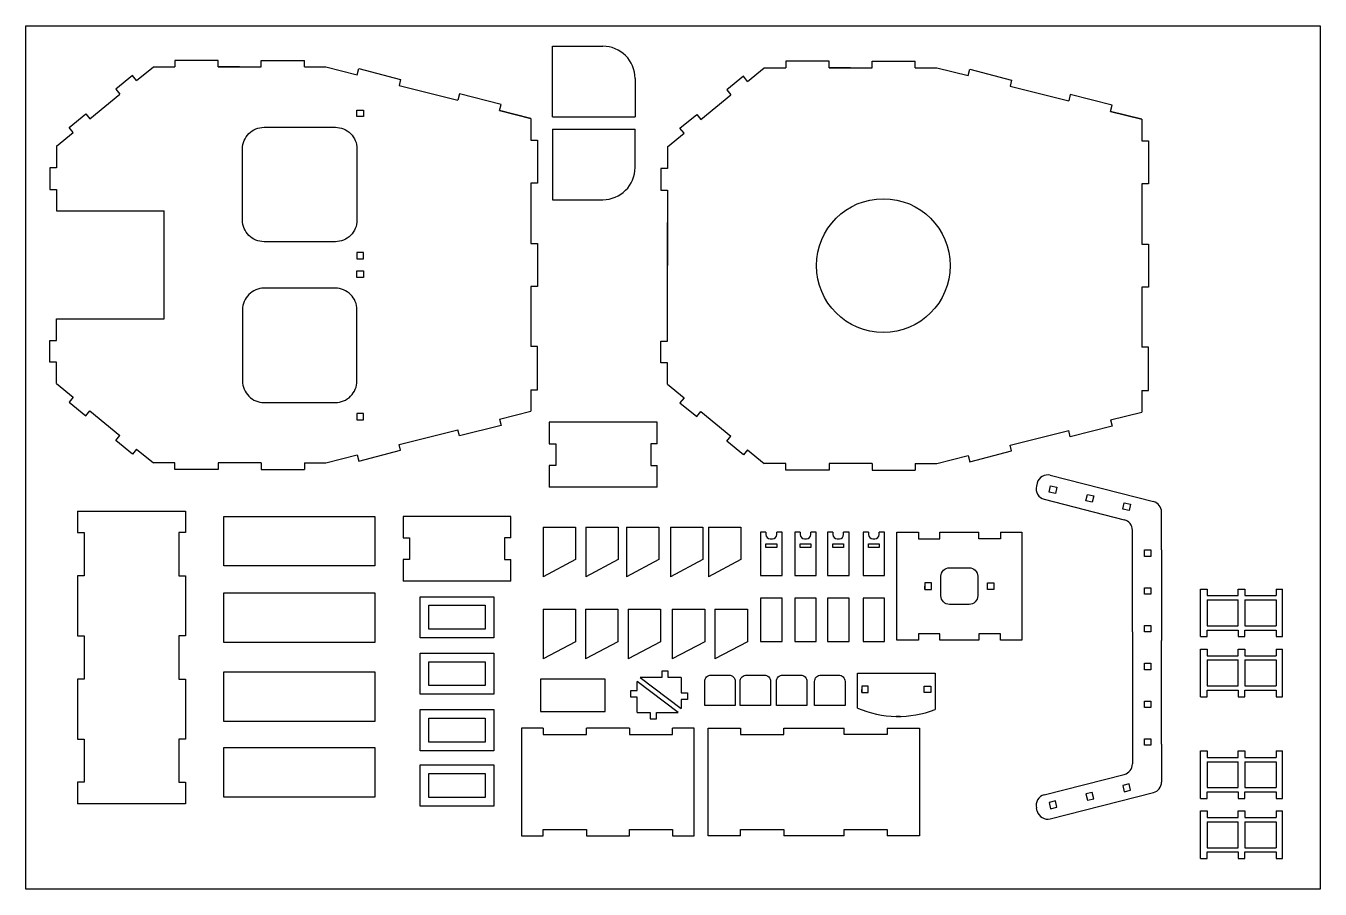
# Model space of a CAD drawing. Header units: millimetres. Extents: x 1035 to 4493, y 392 to 1491.
# Drawn here: x 1765 to 2365, y 392 to 792 of the extents above; entities that cross this region are included whole.
import ezdxf

# ---------------------------------------------------------------- set-up
doc = ezdxf.new("R2010")
doc.units = ezdxf.units.MM

msp = doc.modelspace()

# ---------------------------------------------------------------- linework, layer by layer
for p, q in [((2009.5, 750.33), (2009.5, 783.04)), ((2009.5, 783.04), (2032.75, 783.04)), ((1854.43, 776.39), (1834.43, 776.39)), ((1834.43, 776.39), (1834.43, 773.39)), ((1854.43, 773.39), (1854.43, 776.39)), ((1874.43, 773.39), (1874.43, 776.39)), ((1874.43, 776.39), (1894.43, 776.39)), ((1894.43, 773.39), (1894.43, 776.39)), ((2137.66, 776.07), (2117.66, 776.07)), ((2117.66, 776.07), (2117.66, 773.07)), ((2137.66, 773.07), (2137.66, 776.07)), ((2157.66, 773.07), (2157.66, 776.07)), ((2157.66, 776.07), (2177.66, 776.07)), ((2177.66, 773.07), (2177.66, 776.07)), ((1814.79, 769.38), (1807.05, 763.06)), ((1816.69, 767.06), (1814.79, 769.38)), ((1816.69, 767.06), (1824.43, 773.39)), ((1824.43, 773.39), (1834.43, 773.39)), ((1854.43, 773.39), (1874.43, 773.39)), ((1864.43, 773.39), (1854.43, 773.39)), ((1864.43, 773.39), (1874.43, 773.39)), ((1894.43, 773.39), (1904.43, 773.39)), ((1904.43, 773.39), (1918.98, 769.73)), ((1918.98, 769.73), (1919.71, 772.64)), ((1919.71, 772.64), (1939.06, 767.57)), ((2047.75, 768.04), (2047.75, 750.33)), ((2098.01, 769.07), (2090.27, 762.74)), ((2099.91, 766.74), (2098.01, 769.07)), ((2099.91, 766.74), (2107.66, 773.07)), ((2107.66, 773.07), (2117.66, 773.07)), ((2147.66, 773.07), (2137.66, 773.07)), ((2137.66, 773.07), (2157.66, 773.07)), ((2147.66, 773.07), (2157.66, 773.07)), ((2177.66, 773.07), (2187.66, 773.07)), ((2187.66, 773.07), (2202.2, 769.42)), ((2202.2, 769.42), (2202.93, 772.33)), ((2202.93, 772.33), (2222.28, 767.25)), ((1807.05, 763.06), (1808.95, 760.73)), ((1939.06, 767.57), (1938.38, 764.86)), ((1938.38, 764.86), (1965.56, 758.03)), ((2090.27, 762.74), (2092.17, 760.42)), ((2222.28, 767.25), (2221.6, 764.54)), ((2221.6, 764.54), (2248.78, 757.72)), ((1794.99, 749.33), (1808.95, 760.73)), ((1966.29, 760.94), (1965.56, 758.03)), ((1985.68, 756.07), (1966.29, 760.94)), ((1984.95, 753.16), (1985.68, 756.07)), ((2078.21, 749.01), (2092.17, 760.42)), ((2249.51, 760.63), (2248.78, 757.72)), ((2268.91, 755.75), (2249.51, 760.63)), ((1785.35, 745.32), (1793.09, 751.65)), ((1793.09, 751.65), (1794.99, 749.33)), ((1918.81, 750.45), (1918.81, 753.45)), ((1918.81, 753.45), (1921.81, 753.45)), ((1921.81, 750.45), (1918.81, 750.45)), ((1921.81, 753.45), (1921.81, 750.45)), ((1984.95, 753.16), (1999.5, 749.51)), ((1999.5, 749.51), (1984.95, 753.16)), ((2009.5, 750.33), (2047.75, 750.33)), ((2068.57, 745), (2076.31, 751.33)), ((2076.31, 751.33), (2078.21, 749.01)), ((2268.17, 752.84), (2268.91, 755.75)), ((2282.72, 749.19), (2268.17, 752.84)), ((2268.17, 752.84), (2282.72, 749.19)), ((1787.24, 743), (1785.35, 745.32)), ((1999.5, 749.51), (1999.5, 739.51)), ((2009.5, 744.57), (2009.5, 711.86)), ((2009.5, 744.57), (2047.75, 744.57)), ((2047.75, 726.86), (2047.75, 744.57)), ((2070.47, 742.68), (2068.57, 745)), ((2282.72, 749.19), (2282.72, 739.19)), ((1779.5, 736.67), (1787.24, 743)), ((1999.5, 739.51), (2002.5, 739.51)), ((2002.5, 739.51), (2002.5, 719.51)), ((2062.72, 736.35), (2070.47, 742.68)), ((2282.72, 739.19), (2285.72, 739.19)), ((2285.72, 739.19), (2285.72, 719.19)), ((1779.5, 736.67), (1779.5, 726.67)), ((1779.5, 736.67), (1779.5, 726.67)), ((2062.72, 736.35), (2062.72, 726.35)), ((2062.72, 736.35), (2062.72, 726.35)), ((1779.5, 726.67), (1776.5, 726.67)), ((1776.5, 726.67), (1776.5, 716.67)), ((2062.72, 726.35), (2059.72, 726.35)), ((2059.72, 726.35), (2059.72, 716.35)), ((1776.5, 716.67), (1779.5, 716.67)), ((1779.5, 716.67), (1779.5, 706.67)), ((1999.5, 719.51), (1999.5, 691.67)), ((2002.5, 719.51), (1999.5, 719.51)), ((2059.72, 716.35), (2062.72, 716.35)), ((2062.72, 716.35), (2062.72, 681.35)), ((2285.72, 719.19), (2282.72, 719.19)), ((2282.72, 719.19), (2282.72, 691.35)), ((2009.5, 711.86), (2032.75, 711.86)), ((1779.5, 706.67), (1829.5, 706.67)), ((1829.5, 656.67), (1829.5, 706.67)), ((2062.72, 681.35), (2062.72, 701.35)), ((1999.5, 691.67), (2002.5, 691.67)), ((2002.5, 691.67), (2002.5, 671.67)), ((2282.72, 691.35), (2285.72, 691.35)), ((2285.72, 691.35), (2285.72, 671.35)), ((1918.81, 687.42), (1918.81, 684.42)), ((1921.81, 687.42), (1918.81, 687.42)), ((1918.81, 684.42), (1921.81, 684.42)), ((1921.81, 684.42), (1921.81, 687.42)), ((1918.81, 675.92), (1918.81, 678.92)), ((1918.81, 678.92), (1921.81, 678.92)), ((1921.81, 678.92), (1921.81, 675.92)), ((2062.72, 646.35), (2062.72, 681.35)), ((1921.81, 675.92), (1918.81, 675.92)), ((1999.5, 671.67), (1999.5, 643.84)), ((2002.5, 671.67), (1999.5, 671.67)), ((2282.72, 671.35), (2282.72, 643.52)), ((2285.72, 671.35), (2282.72, 671.35)), ((1779.5, 646.67), (1779.5, 656.67)), ((1779.5, 656.67), (1829.5, 656.67)), ((1776.5, 636.67), (1776.5, 646.67)), ((1776.5, 646.67), (1779.5, 646.67)), ((2002.5, 643.84), (1999.5, 643.84)), ((2002.5, 623.84), (2002.5, 643.84)), ((2059.72, 636.35), (2059.72, 646.35)), ((2059.72, 646.35), (2062.72, 646.35)), ((2285.72, 643.52), (2282.72, 643.52)), ((2285.72, 623.52), (2285.72, 643.52)), ((1779.5, 636.67), (1776.5, 636.67)), ((1779.5, 626.67), (1779.5, 636.67)), ((1779.5, 626.67), (1779.5, 636.67)), ((2062.72, 636.35), (2059.72, 636.35)), ((2062.72, 626.35), (2062.72, 636.35)), ((2062.72, 626.35), (2062.72, 636.35)), ((1779.5, 626.67), (1787.24, 620.34)), ((2062.72, 626.35), (2070.47, 620.03)), ((1787.24, 620.34), (1785.35, 618.02)), ((1785.35, 618.02), (1793.09, 611.69)), ((1999.5, 623.84), (2002.5, 623.84)), ((1999.5, 623.84), (1999.5, 613.84)), ((2070.47, 620.03), (2068.57, 617.7)), ((2282.72, 623.52), (2285.72, 623.52)), ((2282.72, 623.52), (2282.72, 613.52)), ((1793.09, 611.69), (1794.99, 614.02)), ((1794.99, 614.02), (1808.95, 602.61)), ((1918.81, 612.89), (1918.81, 609.89)), ((1921.81, 612.89), (1918.81, 612.89)), ((1921.81, 609.89), (1921.81, 612.89)), ((1984.95, 610.18), (1999.5, 613.84)), ((2068.57, 617.7), (2076.31, 611.37)), ((2076.31, 611.37), (2078.21, 613.7)), ((2078.21, 613.7), (2092.17, 602.29)), ((2268.17, 609.86), (2282.72, 613.52)), ((1918.81, 609.89), (1921.81, 609.89)), ((1985.68, 607.27), (1966.29, 602.4)), ((1984.95, 610.18), (1985.68, 607.27)), ((2057.99, 608.74), (2007.99, 608.74)), ((2007.99, 608.74), (2007.99, 598.74)), ((2057.99, 598.74), (2057.99, 608.74)), ((2268.91, 606.95), (2249.51, 602.08)), ((2268.17, 609.86), (2268.91, 606.95)), ((1807.05, 600.29), (1808.95, 602.61)), ((1814.79, 593.96), (1807.05, 600.29)), ((1938.38, 598.48), (1965.56, 605.31)), ((1966.29, 602.4), (1965.56, 605.31)), ((2090.27, 599.97), (2092.17, 602.29)), ((2221.6, 598.16), (2248.78, 604.99)), ((2249.51, 602.08), (2248.78, 604.99)), ((1816.69, 596.28), (1814.79, 593.96)), ((1816.69, 596.28), (1824.43, 589.95)), ((1919.71, 590.7), (1939.06, 595.77)), ((1939.06, 595.77), (1938.38, 598.48)), ((2007.99, 598.74), (2010.99, 598.74)), ((2010.99, 598.74), (2010.99, 588.74)), ((2057.99, 598.74), (2054.99, 598.74)), ((2054.99, 598.74), (2054.99, 588.74)), ((2098.01, 593.64), (2090.27, 599.97)), ((2099.91, 595.96), (2098.01, 593.64)), ((2099.91, 595.96), (2107.66, 589.63)), ((2202.93, 590.38), (2222.28, 595.45)), ((2222.28, 595.45), (2221.6, 598.16)), ((1834.43, 589.95), (1824.43, 589.95)), ((1834.43, 586.95), (1834.43, 589.95)), ((1854.43, 589.95), (1854.43, 586.95)), ((1874.43, 589.95), (1854.43, 589.95)), ((1874.43, 589.95), (1874.43, 586.95)), ((1894.43, 589.95), (1904.43, 589.95)), ((1894.43, 589.95), (1894.43, 586.95)), ((1904.43, 589.95), (1918.98, 593.61)), ((1918.98, 593.61), (1919.71, 590.7)), ((2007.99, 588.74), (2007.99, 578.74)), ((2010.99, 588.74), (2007.99, 588.74)), ((2054.99, 588.74), (2057.99, 588.74)), ((2057.99, 578.74), (2057.99, 588.74)), ((2117.66, 589.63), (2107.66, 589.63)), ((2117.66, 586.63), (2117.66, 589.63)), ((2137.66, 589.63), (2137.66, 586.63)), ((2157.66, 589.63), (2137.66, 589.63)), ((2157.66, 589.63), (2157.66, 586.63)), ((2177.65, 589.63), (2187.66, 589.63)), ((2177.65, 589.63), (2177.65, 586.63)), ((2187.66, 589.63), (2202.2, 593.29)), ((2202.2, 593.29), (2202.93, 590.38)), ((1854.43, 586.95), (1834.43, 586.95)), ((1874.43, 586.95), (1894.43, 586.95)), ((2137.66, 586.63), (2117.66, 586.63)), ((2157.66, 586.63), (2177.65, 586.63)), ((2240.25, 584.22), (2288.07, 572.02)), ((2057.99, 578.74), (2007.99, 578.74)), ((2234.17, 580.61), (2233.8, 579.15)), ((2234.17, 580.61), (2234.17, 580.61)), ((2237.41, 573.07), (2274.57, 563.59)), ((1789.3, 567.62), (1789.3, 557.62)), ((1789.3, 567.62), (1839.3, 567.62)), ((1839.3, 567.62), (1839.3, 557.62)), ((1857.11, 542.16), (1857.11, 565.16)), ((1857.11, 565.16), (1927.11, 565.16)), ((1927.11, 565.16), (1927.11, 542.16)), ((1990.19, 565.16), (1940.19, 565.16)), ((1940.19, 565.16), (1940.19, 555.16)), ((1990.19, 555.16), (1990.19, 565.16)), ((2291.83, 549.58), (2291.83, 567.17)), ((2005.17, 560.13), (2005.17, 537.13)), ((2005.17, 560.13), (2020.17, 560.13)), ((2020.17, 560.13), (2020.17, 545.13)), ((2024.96, 560.13), (2024.96, 537.13)), ((2024.96, 560.13), (2039.96, 560.13)), ((2039.96, 560.13), (2039.96, 545.13)), ((2043.78, 560.13), (2043.78, 537.13)), ((2043.78, 560.13), (2058.78, 560.13)), ((2058.78, 560.13), (2058.78, 545.13)), ((2064.2, 560.13), (2064.2, 537.13)), ((2064.2, 560.13), (2079.2, 560.13)), ((2079.2, 560.13), (2079.2, 545.13)), ((2081.75, 560.13), (2081.75, 537.13)), ((2081.75, 560.13), (2096.75, 560.13)), ((2096.75, 560.13), (2096.75, 545.13)), ((2278.33, 511.58), (2278.33, 558.75)), ((1789.3, 557.62), (1792.3, 557.62)), ((1792.3, 557.62), (1792.3, 537.62)), ((1839.3, 557.62), (1836.3, 557.62)), ((1836.3, 557.62), (1836.3, 537.62)), ((1940.19, 555.16), (1943.19, 555.16)), ((1943.19, 555.16), (1943.19, 545.16)), ((1990.19, 555.16), (1987.19, 555.16)), ((1987.19, 555.16), (1987.19, 545.16)), ((2108.43, 557.77), (2108.43, 556.77)), ((2110.43, 554.77), (2111.43, 554.77)), ((2113.43, 556.77), (2113.43, 557.77)), ((2124.26, 557.77), (2124.26, 556.77)), ((2126.26, 554.77), (2127.26, 554.77)), ((2129.26, 556.77), (2129.26, 557.77)), ((2139.45, 557.77), (2139.45, 556.77)), ((2141.45, 554.77), (2142.45, 554.77)), ((2144.45, 556.77), (2144.45, 557.77)), ((2155.93, 557.77), (2155.93, 556.77)), ((2157.93, 554.77), (2158.93, 554.77)), ((2160.93, 556.77), (2160.93, 557.77)), ((2169.11, 507.77), (2169.11, 557.77)), ((2169.11, 557.77), (2179.11, 557.77)), ((2179.11, 557.77), (2179.11, 554.77)), ((2179.11, 554.77), (2189.11, 554.77)), ((2189.11, 557.77), (2207.11, 557.77)), ((2189.11, 554.77), (2189.11, 557.77)), ((2207.11, 554.77), (2207.11, 557.77)), ((2217.11, 554.77), (2207.11, 554.77)), ((2217.11, 557.77), (2227.11, 557.77)), ((2217.11, 557.77), (2217.11, 554.77)), ((2227.11, 557.77), (2227.11, 507.77)), ((2291.83, 549.58), (2291.83, 507.65)), ((1927.11, 542.16), (1857.11, 542.16)), ((1943.19, 545.16), (1940.19, 545.16)), ((1940.19, 545.16), (1940.19, 535.16)), ((1987.19, 545.16), (1990.19, 545.16)), ((1990.19, 535.16), (1990.19, 545.16)), ((2020.17, 545.13), (2005.17, 537.13)), ((2039.96, 545.13), (2024.96, 537.13)), ((2058.78, 545.13), (2043.78, 537.13)), ((2079.2, 545.13), (2064.2, 537.13)), ((2096.75, 545.13), (2081.75, 537.13)), ((1792.3, 537.62), (1789.3, 537.62)), ((1789.3, 537.62), (1789.3, 509.78)), ((1836.3, 537.62), (1839.3, 537.62)), ((1839.3, 537.62), (1839.3, 509.78)), ((1990.19, 535.16), (1940.19, 535.16)), ((2185.1, 534.34), (2182.1, 534.34)), ((2182.1, 534.34), (2182.1, 532.84)), ((2185.1, 531.34), (2185.1, 534.34)), ((2211.11, 531.34), (2211.11, 534.34)), ((2211.11, 534.34), (2214.11, 534.34)), ((2214.11, 534.34), (2214.11, 532.84)), ((1857.11, 506.67), (1857.11, 529.67)), ((1857.11, 529.67), (1927.11, 529.67)), ((1927.11, 529.67), (1927.11, 506.67)), ((2182.1, 531.34), (2185.1, 531.34)), ((2214.11, 531.34), (2211.11, 531.34)), ((2214.11, 532.84), (2214.11, 531.34)), ((2309.9, 509.44), (2309.9, 531.44)), ((2309.9, 531.44), (2312.9, 531.44)), ((2312.9, 531.44), (2312.9, 528.44)), ((2312.9, 528.44), (2327.4, 528.44)), ((2327.4, 528.44), (2327.4, 531.44)), ((2327.4, 531.44), (2330.4, 531.44)), ((2330.4, 531.44), (2330.4, 528.44)), ((2330.4, 528.44), (2344.9, 528.44)), ((2344.9, 531.44), (2344.9, 528.44)), ((2344.9, 531.44), (2347.9, 531.44)), ((2347.9, 509.44), (2347.9, 531.44)), ((2005.17, 522.08), (2005.17, 499.08)), ((2005.17, 522.08), (2020.17, 522.08)), ((2020.17, 522.08), (2020.17, 507.08)), ((2024.82, 522.08), (2024.82, 499.08)), ((2024.82, 522.08), (2039.82, 522.08)), ((2039.82, 522.08), (2039.82, 507.08)), ((2044.6, 522.08), (2044.6, 499.08)), ((2044.6, 522.08), (2059.6, 522.08)), ((2059.6, 522.08), (2059.6, 507.08)), ((2065.02, 522.08), (2065.02, 499.08)), ((2065.02, 522.08), (2080.02, 522.08)), ((2080.02, 522.08), (2080.02, 507.08)), ((2084.8, 522.08), (2084.8, 499.08)), ((2084.8, 522.08), (2099.8, 522.08)), ((2099.8, 522.08), (2099.8, 507.08)), ((2312.9, 526.44), (2312.9, 514.44)), ((2312.9, 526.44), (2327.4, 526.44)), ((2327.4, 514.44), (2327.4, 526.44)), ((2330.4, 526.44), (2330.4, 514.44)), ((2330.4, 526.44), (2344.9, 526.44)), ((2344.9, 526.44), (2344.9, 514.44)), ((2189.11, 510.77), (2179.11, 510.77)), ((2179.11, 510.77), (2179.11, 507.77)), ((2189.11, 507.77), (2189.11, 510.77)), ((2217.11, 510.77), (2207.11, 510.77)), ((2207.11, 510.77), (2207.11, 507.77)), ((2217.11, 507.77), (2217.11, 510.77)), ((2278.33, 511.58), (2278.33, 450.46)), ((2312.9, 514.44), (2327.4, 514.44)), ((2312.9, 509.44), (2312.9, 512.44)), ((2312.9, 512.44), (2327.4, 512.44)), ((2327.4, 512.44), (2327.4, 509.44)), ((2330.4, 514.44), (2344.9, 514.44)), ((2330.4, 509.44), (2330.4, 512.44)), ((2330.4, 512.44), (2344.9, 512.44)), ((2344.9, 512.44), (2344.9, 509.44)), ((1789.3, 509.78), (1792.3, 509.78)), ((1792.3, 509.78), (1792.3, 489.78)), ((1839.3, 509.78), (1836.3, 509.78)), ((1836.3, 509.78), (1836.3, 489.78)), ((1927.11, 506.67), (1857.11, 506.67)), ((2020.17, 507.08), (2005.17, 499.08)), ((2039.82, 507.08), (2024.82, 499.08)), ((2059.6, 507.08), (2044.6, 499.08)), ((2080.02, 507.08), (2065.02, 499.08)), ((2099.8, 507.08), (2084.8, 499.08)), ((2179.11, 507.77), (2169.11, 507.77)), ((2207.11, 507.77), (2189.11, 507.77)), ((2227.11, 507.77), (2217.11, 507.77)), ((2291.83, 459.62), (2291.83, 507.65)), ((2309.9, 509.44), (2312.9, 509.44)), ((2327.4, 509.44), (2330.4, 509.44)), ((2344.9, 509.44), (2347.9, 509.44)), ((2309.9, 481.6), (2309.9, 503.6)), ((2309.9, 503.6), (2312.9, 503.6)), ((2312.9, 503.6), (2312.9, 500.6)), ((2312.9, 500.6), (2327.4, 500.6)), ((2312.9, 498.6), (2312.9, 486.6)), ((2312.9, 498.6), (2327.4, 498.6)), ((2327.4, 500.6), (2327.4, 503.6)), ((2327.4, 503.6), (2330.4, 503.6)), ((2327.4, 486.6), (2327.4, 498.6)), ((2330.4, 503.6), (2330.4, 500.6)), ((2330.4, 500.6), (2344.9, 500.6)), ((2330.4, 498.6), (2330.4, 486.6)), ((2330.4, 498.6), (2344.9, 498.6)), ((2344.9, 503.6), (2344.9, 500.6)), ((2344.9, 503.6), (2347.9, 503.6)), ((2344.9, 498.6), (2344.9, 486.6)), ((2347.9, 481.6), (2347.9, 503.6)), ((1857.11, 470.11), (1857.11, 493.11)), ((1857.11, 493.11), (1927.11, 493.11)), ((1927.11, 493.11), (1927.11, 470.11)), ((2063.12, 493.46), (2060.12, 493.46)), ((2060.12, 493.46), (2060.12, 490.46)), ((2063.12, 490.46), (2063.12, 493.46)), ((2150.85, 476.33), (2150.85, 492.48)), ((2150.85, 492.48), (2186.85, 492.48)), ((2186.85, 492.48), (2186.85, 475.61)), ((1792.3, 489.78), (1789.3, 489.78)), ((1789.3, 489.78), (1789.3, 461.95)), ((1836.3, 489.78), (1839.3, 489.78)), ((1839.3, 489.78), (1839.3, 461.95)), ((2003.96, 489.66), (2003.96, 474.66)), ((2033.96, 489.66), (2003.96, 489.66)), ((2033.96, 474.66), (2033.96, 489.66)), ((2048.74, 484.42), (2048.74, 488.58)), ((2067.72, 474.27), (2048.74, 488.58)), ((2050.14, 490.46), (2069.12, 476.15)), ((2060.12, 490.46), (2050.14, 490.46)), ((2069.12, 490.46), (2063.12, 490.46)), ((2069.12, 490.46), (2069.12, 483.31)), ((2155.84, 486.48), (2152.84, 486.48)), ((2152.84, 486.48), (2152.84, 484.98)), ((2155.84, 483.48), (2155.84, 486.48)), ((2181.85, 483.48), (2181.85, 486.48)), ((2181.85, 486.48), (2184.85, 486.48)), ((2184.85, 486.48), (2184.85, 484.98)), ((2312.9, 486.6), (2327.4, 486.6)), ((2330.4, 486.6), (2344.9, 486.6)), ((2045.74, 481.42), (2045.74, 484.42)), ((2045.74, 484.42), (2048.74, 484.42)), ((2048.74, 481.42), (2045.74, 481.42)), ((2048.74, 474.27), (2048.74, 481.42)), ((2069.12, 483.31), (2072.12, 483.31)), ((2072.12, 480.31), (2069.12, 480.31)), ((2069.12, 480.31), (2069.12, 476.15)), ((2072.12, 483.31), (2072.12, 480.31)), ((2152.84, 483.48), (2155.84, 483.48)), ((2184.85, 483.48), (2181.85, 483.48)), ((2184.85, 484.98), (2184.85, 483.48)), ((2309.9, 481.6), (2312.9, 481.6)), ((2312.9, 481.6), (2312.9, 484.6)), ((2312.9, 484.6), (2327.4, 484.6)), ((2327.4, 484.6), (2327.4, 481.6)), ((2327.4, 481.6), (2330.4, 481.6)), ((2330.4, 481.6), (2330.4, 484.6)), ((2330.4, 484.6), (2344.9, 484.6)), ((2344.9, 484.6), (2344.9, 481.6)), ((2344.9, 481.6), (2347.9, 481.6)), ((2003.96, 474.66), (2033.96, 474.66)), ((2048.74, 474.27), (2054.74, 474.27)), ((2054.74, 474.27), (2054.74, 471.27)), ((2057.74, 474.27), (2067.72, 474.27)), ((2057.74, 471.27), (2057.74, 474.27)), ((1927.11, 470.11), (1857.11, 470.11)), ((2054.74, 471.27), (2057.74, 471.27)), ((2170.64, 472.48), (2168.85, 472.48)), ((2005.17, 467.05), (1995.17, 467.05)), ((1995.17, 467.05), (1995.17, 417.05)), ((2005.17, 467.05), (2005.17, 464.05)), ((2005.17, 464.05), (2025.17, 464.05)), ((2045.17, 467.05), (2025.17, 467.05)), ((2025.17, 464.05), (2025.17, 467.05)), ((2045.17, 467.05), (2045.17, 464.05)), ((2045.17, 464.05), (2065.17, 464.05)), ((2075.17, 467.05), (2065.17, 467.05)), ((2065.17, 464.05), (2065.17, 467.05)), ((2075.17, 417.05), (2075.17, 467.05)), ((2081.66, 467.05), (2096.66, 467.05)), ((2081.66, 417.05), (2081.66, 467.05)), ((2096.66, 467.05), (2096.66, 464.05)), ((2096.66, 464.05), (2116.66, 464.05)), ((2116.66, 467.05), (2144.66, 467.05)), ((2116.66, 464.05), (2116.66, 467.05)), ((2144.66, 464.05), (2144.66, 467.05)), ((2164.66, 464.05), (2144.66, 464.05)), ((2164.66, 467.05), (2179.66, 467.05)), ((2164.66, 467.05), (2164.66, 464.05)), ((2179.66, 467.05), (2179.66, 417.05)), ((1789.3, 461.95), (1792.3, 461.95)), ((1792.3, 461.95), (1792.3, 441.95)), ((1839.3, 461.95), (1836.3, 461.95)), ((1836.3, 461.95), (1836.3, 441.95)), ((1857.11, 434.98), (1857.11, 457.98)), ((1857.11, 457.98), (1927.11, 457.98)), ((1927.11, 457.98), (1927.11, 434.98)), ((2291.83, 459.62), (2291.83, 442.03)), ((2309.9, 434.46), (2309.9, 456.46)), ((2309.9, 456.46), (2312.9, 456.46)), ((2312.9, 456.46), (2312.9, 453.46)), ((2327.4, 453.46), (2327.4, 456.46)), ((2327.4, 456.46), (2330.4, 456.46)), ((2330.4, 456.46), (2330.4, 453.46)), ((2344.9, 456.46), (2344.9, 453.46)), ((2344.9, 456.46), (2347.9, 456.46)), ((2347.9, 434.46), (2347.9, 456.46)), ((2312.9, 453.46), (2327.4, 453.46)), ((2312.9, 451.46), (2312.9, 439.46)), ((2312.9, 451.46), (2327.4, 451.46)), ((2327.4, 439.46), (2327.4, 451.46)), ((2330.4, 453.46), (2344.9, 453.46)), ((2330.4, 451.46), (2330.4, 439.46)), ((2330.4, 451.46), (2344.9, 451.46)), ((2344.9, 451.46), (2344.9, 439.46)), ((2237.41, 436.13), (2274.57, 445.61)), ((1792.3, 441.95), (1789.3, 441.95)), ((1789.3, 441.95), (1789.3, 431.95)), ((1836.3, 441.95), (1839.3, 441.95)), ((1839.3, 441.95), (1839.3, 431.95)), ((2312.9, 439.46), (2327.4, 439.46)), ((2330.4, 439.46), (2344.9, 439.46)), ((1927.11, 434.98), (1857.11, 434.98)), ((2240.25, 424.99), (2288.07, 437.19)), ((2309.9, 434.46), (2312.9, 434.46)), ((2312.9, 434.46), (2312.9, 437.46)), ((2312.9, 437.46), (2327.4, 437.46)), ((2327.4, 437.46), (2327.4, 434.46)), ((2327.4, 434.46), (2330.4, 434.46)), ((2330.4, 434.46), (2330.4, 437.46)), ((2330.4, 437.46), (2344.9, 437.46)), ((2344.9, 437.46), (2344.9, 434.46)), ((2344.9, 434.46), (2347.9, 434.46)), ((1839.3, 431.95), (1789.3, 431.95)), ((2234.17, 428.6), (2233.8, 430.05)), ((2234.17, 428.6), (2234.17, 428.6)), ((2309.9, 406.63), (2309.9, 428.63)), ((2309.9, 428.63), (2312.9, 428.63)), ((2312.9, 428.63), (2312.9, 425.63)), ((2327.4, 425.63), (2327.4, 428.63)), ((2327.4, 428.63), (2330.4, 428.63)), ((2330.4, 428.63), (2330.4, 425.63)), ((2344.9, 428.63), (2344.9, 425.63)), ((2344.9, 428.63), (2347.9, 428.63)), ((2347.9, 406.63), (2347.9, 428.63)), ((2005.17, 417.05), (2005.17, 420.05)), ((2005.17, 420.05), (2025.17, 420.05)), ((2025.17, 420.05), (2025.17, 417.05)), ((2045.17, 417.05), (2045.17, 420.05)), ((2045.17, 420.05), (2065.17, 420.05)), ((2065.17, 420.05), (2065.17, 417.05)), ((2096.66, 417.05), (2096.66, 420.05)), ((2096.66, 420.05), (2116.66, 420.05)), ((2116.66, 420.05), (2116.66, 417.05)), ((2144.66, 417.05), (2144.66, 420.05)), ((2144.66, 420.05), (2164.66, 420.05)), ((2164.66, 420.05), (2164.66, 417.05)), ((2312.9, 425.63), (2327.4, 425.63)), ((2312.9, 423.63), (2312.9, 411.63)), ((2312.9, 423.63), (2327.4, 423.63)), ((2327.4, 411.63), (2327.4, 423.63)), ((2330.4, 425.63), (2344.9, 425.63)), ((2330.4, 423.63), (2330.4, 411.63)), ((2330.4, 423.63), (2344.9, 423.63)), ((2344.9, 423.63), (2344.9, 411.63)), ((1995.17, 417.05), (2005.17, 417.05)), ((2025.17, 417.05), (2045.17, 417.05)), ((2065.17, 417.05), (2075.17, 417.05)), ((2096.66, 417.05), (2081.66, 417.05)), ((2144.66, 417.05), (2116.66, 417.05)), ((2179.66, 417.05), (2164.66, 417.05)), ((2312.9, 411.63), (2327.4, 411.63)), ((2312.9, 406.63), (2312.9, 409.63)), ((2312.9, 409.63), (2327.4, 409.63)), ((2327.4, 409.63), (2327.4, 406.63)), ((2330.4, 411.63), (2344.9, 411.63)), ((2330.4, 406.63), (2330.4, 409.63)), ((2330.4, 409.63), (2344.9, 409.63)), ((2344.9, 409.63), (2344.9, 406.63)), ((2309.9, 406.63), (2312.9, 406.63)), ((2327.4, 406.63), (2330.4, 406.63)), ((2344.9, 406.63), (2347.9, 406.63))]:
    msp.add_line(p, q)
at = {"color": 3}
msp.add_lwpolyline([(1765.34, 792.44), (2365.34, 792.44), (2365.34, 392.44), (1765.34, 392.44)], close=True, dxfattribs=at)
for points in [[(1875.77, 745.45), (1908.81, 745.45, -0.414214), (1918.81, 735.45), (1918.81, 702.42, -0.414214), (1908.81, 692.42), (1875.77, 692.42, -0.414214), (1865.77, 702.42), (1865.77, 735.45, -0.414214)], [(1875.77, 617.89), (1908.81, 617.89, 0.414214), (1918.81, 627.89), (1918.81, 660.92, 0.414214), (1908.81, 670.92), (1875.77, 670.92, 0.414214), (1865.77, 660.92), (1865.77, 627.89, 0.414214)], [(2193.58, 541.37), (2202.63, 541.37, -0.414214), (2206.63, 537.37), (2206.63, 528.32, -0.414214), (2202.63, 524.32), (2193.58, 524.32, -0.414214), (2189.58, 528.32), (2189.58, 537.37, -0.414214)], [(2083.04, 491.64), (2091.18, 491.64, -0.414214), (2094.18, 488.64), (2094.18, 477.49), (2080.04, 477.49), (2080.04, 488.64, -0.414214)], [(2099.47, 491.64), (2107.61, 491.64, -0.414214), (2110.61, 488.64), (2110.61, 477.49), (2096.47, 477.49), (2096.47, 488.64, -0.414214)], [(2116.29, 491.64), (2124.43, 491.64, -0.414214), (2127.43, 488.64), (2127.43, 477.49), (2113.29, 477.49), (2113.29, 488.64, -0.414214)], [(2133.96, 491.64), (2142.11, 491.64, -0.414214), (2145.11, 488.64), (2145.11, 477.49), (2130.96, 477.49), (2130.96, 488.64, -0.414214)]]:
    msp.add_lwpolyline(points, format="xyb", close=True)
for points in [[(2240.41, 579.29), (2243.33, 578.62), (2242.65, 575.7), (2239.73, 576.37)], [(2257.46, 575.36), (2260.38, 574.68), (2259.71, 571.76), (2256.78, 572.43)], [(2274.51, 571.42), (2277.43, 570.75), (2276.76, 567.82), (2273.84, 568.5)], [(2108.43, 552.46), (2113.43, 552.46), (2113.43, 550.77), (2108.43, 550.77)], [(2124.26, 552.46), (2129.26, 552.46), (2129.26, 550.77), (2124.26, 550.77)], [(2139.45, 552.46), (2144.45, 552.46), (2144.45, 550.77), (2139.45, 550.77)], [(2155.93, 552.46), (2160.93, 552.46), (2160.93, 550.77), (2155.93, 550.77)], [(2283.88, 549.58), (2286.88, 549.58), (2286.88, 546.58), (2283.88, 546.58)], [(2182.1, 532.84), (2182.1, 532.84), (2182.1, 531.34), (2182.1, 531.34)], [(2283.88, 532.08), (2286.88, 532.08), (2286.88, 529.08), (2283.88, 529.08)], [(1948.17, 527.94), (1982.27, 527.94), (1982.27, 508.87), (1948.17, 508.87)], [(1952.17, 523.94), (1978.27, 523.94), (1978.27, 512.87), (1952.17, 512.87)], [(2115.93, 527.23), (2105.93, 527.23), (2105.93, 507.23), (2115.93, 507.23)], [(2131.76, 527.23), (2121.76, 527.23), (2121.76, 507.23), (2131.76, 507.23)], [(2146.95, 527.23), (2136.95, 527.23), (2136.95, 507.23), (2146.95, 507.23)], [(2163.43, 527.23), (2153.43, 527.23), (2153.43, 507.23), (2163.43, 507.23)], [(2283.88, 514.58), (2286.88, 514.58), (2286.88, 511.58), (2283.88, 511.58)], [(1948.17, 501.82), (1982.27, 501.82), (1982.27, 482.75), (1948.17, 482.75)], [(1952.17, 497.82), (1978.27, 497.82), (1978.27, 486.75), (1952.17, 486.75)], [(2283.88, 497.09), (2286.88, 497.09), (2286.88, 494.09), (2283.88, 494.09)], [(2152.84, 484.98), (2152.84, 484.98), (2152.84, 483.48), (2152.84, 483.48)], [(1948.17, 475.65), (1982.27, 475.65), (1982.27, 456.58), (1948.17, 456.58)], [(2283.88, 479.59), (2286.88, 479.59), (2286.88, 476.59), (2283.88, 476.59)], [(1952.17, 471.65), (1978.27, 471.65), (1978.27, 460.58), (1952.17, 460.58)], [(2283.88, 462.09), (2286.88, 462.09), (2286.88, 459.09), (2283.88, 459.09)], [(1948.17, 449.96), (1982.27, 449.96), (1982.27, 430.89), (1948.17, 430.89)], [(1952.17, 445.96), (1978.27, 445.96), (1978.27, 434.89), (1952.17, 434.89)], [(2274.51, 437.57), (2277.43, 438.24), (2276.76, 441.17), (2273.84, 440.49)], [(2240.41, 429.7), (2243.33, 430.37), (2242.65, 433.3), (2239.73, 432.62)], [(2257.46, 433.63), (2260.38, 434.31), (2259.71, 437.23), (2256.78, 436.56)]]:
    msp.add_lwpolyline(points, close=True)
for points in [[(2108.43, 557.77), (2105.93, 557.77), (2105.93, 537.77), (2115.93, 537.77), (2115.93, 557.77), (2113.43, 557.77)], [(2124.26, 557.77), (2121.76, 557.77), (2121.76, 537.77), (2131.76, 537.77), (2131.76, 557.77), (2129.26, 557.77)], [(2139.45, 557.77), (2136.95, 557.77), (2136.95, 537.77), (2146.95, 537.77), (2146.95, 557.77), (2144.45, 557.77)], [(2155.93, 557.77), (2153.43, 557.77), (2153.43, 537.77), (2163.43, 537.77), (2163.43, 557.77), (2160.93, 557.77)]]:
    msp.add_lwpolyline(points)
msp.add_circle((2162.85, 681.35), 31)
for centre, radius, start, end in [((2032.75, 768.04), 15, 0, 90), ((2032.75, 726.86), 15, 270, 0), ((2239.02, 579.37), 5, 75.69104, 165.69104), ((2238.65, 577.92), 5, 165.69104, 255.69104), ((2286.83, 567.17), 5, 0, 75.69104), ((2273.33, 558.75), 5, 0, 75.69104), ((2110.43, 556.77), 2, 180, 270), ((2111.43, 556.77), 2, 270, 0), ((2126.26, 556.77), 2, 180, 270), ((2127.26, 556.77), 2, 270, 0), ((2141.45, 556.77), 2, 180, 270), ((2142.45, 556.77), 2, 270, 0), ((2157.93, 556.77), 2, 180, 270), ((2158.93, 556.77), 2, 270, 0), ((2169.74, 520.59), 48.12, 246.87805, 290.82261), ((2273.33, 450.46), 5, 284.30896, 0), ((2286.83, 442.03), 5, 284.30896, 0), ((2238.65, 431.29), 5, 104.30896, 194.30896), ((2239.02, 429.84), 5, 194.30896, 284.30896)]:
    msp.add_arc(centre, radius, start, end)

doc.saveas('drawing.dxf')
